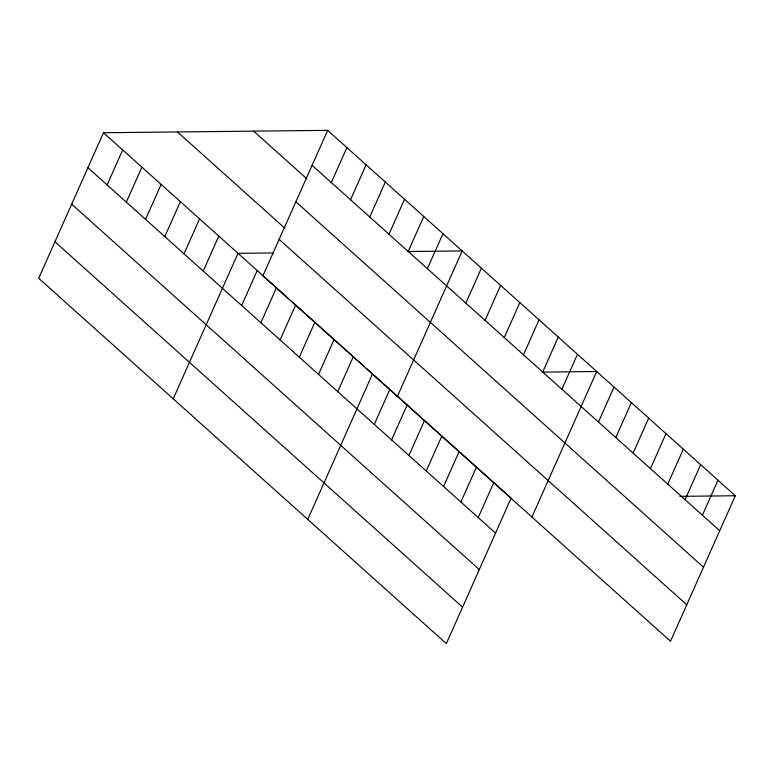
<?xml version="1.0" encoding="UTF-8"?>
<svg xmlns="http://www.w3.org/2000/svg" width="774" height="774" viewBox="0 0 774 774"><rect width="100%" height="100%" fill="white"/><g stroke="black" fill="none" stroke-linecap="round" stroke-linejoin="round"><path stroke-width="1.16" d="M327.663 130.361L262.879 275.863L670.516 641.269L735.3 495.757L327.663 130.361L103.484 132.731L38.7 278.243L446.337 643.639L511.121 498.137L366.412 368.414M107.131 184.928L122.698 149.963M126.346 202.149L141.923 167.184M145.57 219.381L161.137 184.415M164.785 236.602L180.352 201.637M183.999 253.833L199.566 218.868M203.223 271.055L218.79 236.089M173.221 398.823L238.005 253.321L273.841 252.934M241.652 305.507L257.22 270.542M260.867 322.739L276.434 287.764L288.663 298.735M331.311 182.548L346.878 147.582M280.091 339.96L295.658 304.995M350.525 199.779L366.092 164.814M299.306 357.191L314.873 322.216M369.749 217.001L385.317 182.035M318.52 374.413L334.087 339.447M388.964 234.232L404.531 199.266M337.735 391.644L353.312 356.669M408.179 251.453L423.746 216.488M307.742 519.402L372.526 373.9M427.393 268.684L442.97 233.719M374.277 424.394L389.854 389.428M397.401 396.452L462.184 250.94L407.85 251.521M391.605 439.922L407.172 404.957M465.832 303.137L481.399 268.172M408.933 455.451L424.5 420.485M485.046 320.359L500.614 285.393M426.251 470.979L441.828 436.014M504.261 337.59L519.838 302.615M443.579 486.517L459.146 451.542M523.485 354.811L539.052 319.846M460.907 502.045L476.474 467.08M542.7 372.042L558.267 337.067M478.226 517.574L493.793 482.608M561.914 389.264L577.481 354.298M531.922 517.032L596.706 371.52L542.371 372.101M598.457 422.024L614.024 387.048M615.785 437.552L631.352 402.586M633.113 453.08L648.68 418.115M650.431 468.609L665.998 433.643M667.759 484.137L683.326 449.172M685.087 499.665L700.654 464.7M702.405 515.194L717.972 480.228M679.814 496.347L735.3 495.757M312.096 165.326L719.733 530.722M253.678 131.145L306.968 178.91M295.852 201.801L703.489 567.207M177.459 131.948L284.9 228.262M279.124 239.389L686.761 604.784M103.484 132.731L275.563 286.99M291.285 301.076L356.804 359.804M358.546 361.371L363.79 366.073M87.917 167.697L495.554 533.102M71.672 204.181L479.309 569.577M54.944 241.759L462.581 607.164"/></g></svg>
